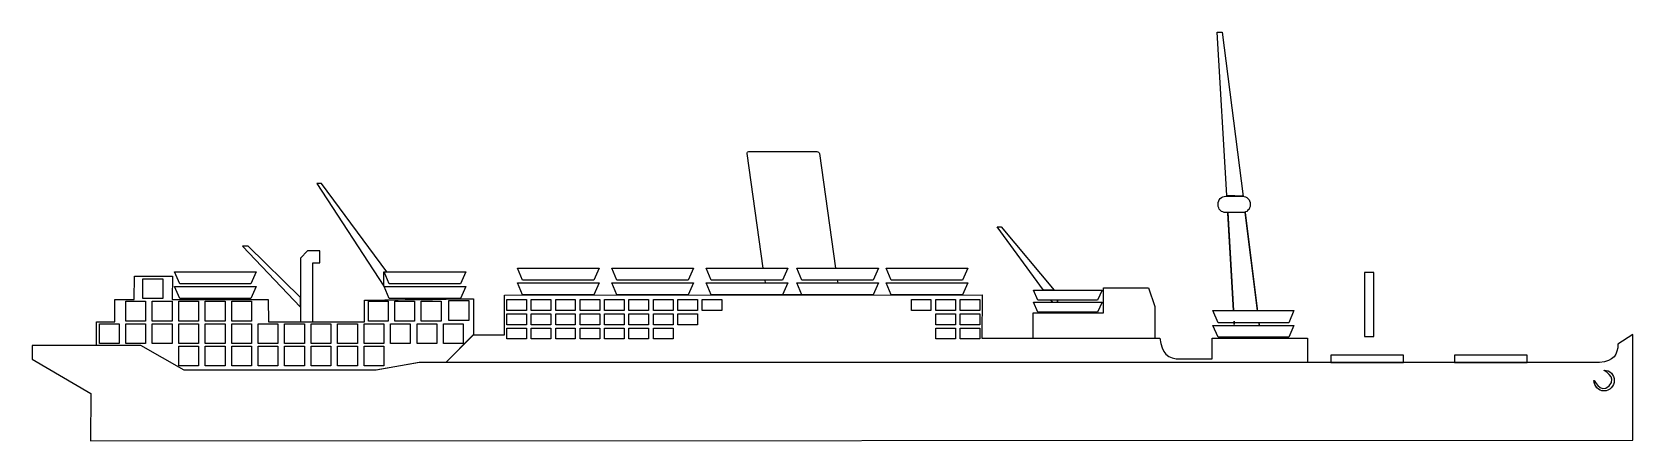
# Model space of a CAD drawing. Header units: millimetres. Extents: x -1955 to -1799, y 1557 to 1597.
import ezdxf

# ---------------------------------------------------------------- set-up
doc = ezdxf.new("R2010")
doc.units = ezdxf.units.MM
doc.header["$LTSCALE"] = 10
doc.layers.add('Embarcações', color=2, linetype='Continuous')

msp = doc.modelspace()

# ---------------------------------------------------------------- linework, layer by layer
at = {"layer": 'Embarcações'}
for points in [[(-1838.58, 1580.9), (-1839.51, 1596.78), (-1839.02, 1596.78), (-1837, 1580.82), (-1837, 1580.84), (-1838.58, 1580.9)], [(-1883.66, 1573.85), (-1885.23, 1584.98), (-1885.23, 1585.06), (-1885.21, 1585.12), (-1885.16, 1585.16), (-1885.08, 1585.18)], [(-1885.08, 1585.18), (-1878.44, 1585.18), (-1878.36, 1585.16), (-1878.28, 1585.12), (-1878.22, 1585.06), (-1878.2, 1584.98), (-1876.63, 1573.85)], [(-1920.26, 1573.51), (-1926.64, 1582.07), (-1927.08, 1582.07), (-1920.56, 1572.11), (-1920.56, 1573.49), (-1920.26, 1573.51)], [(-1838.68, 1580.84), (-1837.06, 1580.84), (-1836.9, 1580.82), (-1836.76, 1580.78), (-1836.64, 1580.72), (-1836.52, 1580.62), (-1836.42, 1580.5), (-1836.36, 1580.38), (-1836.32, 1580.24), (-1836.3, 1580.09), (-1836.3, 1580.01), (-1836.32, 1579.85), (-1836.36, 1579.71), (-1836.42, 1579.59), (-1836.52, 1579.47), (-1836.64, 1579.37), (-1836.76, 1579.31), (-1836.9, 1579.27), (-1837.06, 1579.25), (-1838.68, 1579.25), (-1838.84, 1579.27), (-1838.98, 1579.31), (-1839.1, 1579.37), (-1839.22, 1579.47), (-1839.31, 1579.59), (-1839.37, 1579.71), (-1839.41, 1579.85), (-1839.43, 1580.01), (-1839.43, 1580.09), (-1839.41, 1580.24), (-1839.37, 1580.38), (-1839.31, 1580.5), (-1839.22, 1580.62), (-1839.1, 1580.72), (-1838.98, 1580.78), (-1838.84, 1580.82), (-1838.68, 1580.84)], [(-1837.93, 1569.73), (-1838.48, 1579.19), (-1838.48, 1579.25), (-1837.93, 1569.73)], [(-1836.8, 1579.25), (-1835.59, 1569.69), (-1835.59, 1569.73), (-1836.8, 1579.25)], [(-1856.4, 1571.73), (-1860.92, 1577.87), (-1860.52, 1577.87), (-1855.37, 1571.73), (-1855.37, 1571.73), (-1856.4, 1571.73)], [(-1928.66, 1571.02), (-1933.77, 1575.99), (-1934.3, 1575.99), (-1928.66, 1570.07), (-1928.66, 1571.02)], [(-1928.66, 1568.64), (-1927.47, 1568.64), (-1927.47, 1574.36), (-1926.8, 1574.36), (-1926.8, 1575.53), (-1927.99, 1575.53), (-1928.66, 1574.82), (-1928.66, 1568.64)], [(-1948.5, 1566.34), (-1948.5, 1568.64), (-1946.72, 1568.64), (-1946.74, 1570.82), (-1944.84, 1570.82), (-1944.82, 1573.06), (-1941.12, 1573.06), (-1941.14, 1570.82), (-1931.81, 1570.82), (-1931.79, 1568.64), (-1922.46, 1568.64), (-1922.46, 1570.76), (-1921.81, 1570.76), (-1921.14, 1570.76), (-1920.48, 1570.78), (-1919.81, 1570.78), (-1919.16, 1570.78), (-1918.48, 1570.8), (-1917.83, 1570.8), (-1917.16, 1570.82), (-1916.48, 1570.82), (-1915.83, 1570.82), (-1915.16, 1570.84), (-1914.5, 1570.84), (-1913.83, 1570.86), (-1913.18, 1570.86), (-1912.5, 1570.88), (-1911.85, 1570.88), (-1911.85, 1567.39), (-1914.52, 1564.7), (-1917.12, 1564.68), (-1921.31, 1563.95), (-1939.97, 1563.95), (-1944.21, 1566.34), (-1948.5, 1566.34)], [(-1943.99, 1572.82), (-1942.07, 1572.82), (-1942.07, 1570.9), (-1943.99, 1570.9), (-1943.99, 1572.82)], [(-1940.92, 1573.49), (-1932.98, 1573.49), (-1933.49, 1572.34), (-1933.93, 1572.34), (-1934.36, 1572.34), (-1934.78, 1572.34), (-1935.21, 1572.34), (-1935.65, 1572.34), (-1936.09, 1572.34), (-1936.52, 1572.34), (-1936.96, 1572.34), (-1937.39, 1572.34), (-1937.83, 1572.34), (-1938.27, 1572.34), (-1938.7, 1572.34), (-1939.14, 1572.34), (-1939.55, 1572.34), (-1939.99, 1572.34), (-1940.42, 1572.34), (-1940.92, 1573.49)], [(-1920.54, 1573.49), (-1912.6, 1573.49), (-1913.12, 1572.34), (-1913.55, 1572.34), (-1913.99, 1572.34), (-1914.4, 1572.34), (-1914.84, 1572.34), (-1915.27, 1572.34), (-1915.71, 1572.34), (-1916.15, 1572.34), (-1916.58, 1572.34), (-1917.02, 1572.34), (-1917.45, 1572.34), (-1917.89, 1572.34), (-1918.32, 1572.34), (-1918.76, 1572.34), (-1919.18, 1572.34), (-1919.61, 1572.34), (-1920.05, 1572.34), (-1920.54, 1573.49)], [(-1907.57, 1573.85), (-1899.63, 1573.85), (-1900.15, 1572.7), (-1900.58, 1572.7), (-1901.02, 1572.7), (-1901.43, 1572.7), (-1901.87, 1572.7), (-1902.3, 1572.7), (-1902.74, 1572.7), (-1903.18, 1572.7), (-1903.61, 1572.7), (-1904.05, 1572.7), (-1904.48, 1572.7), (-1904.92, 1572.7), (-1905.35, 1572.7), (-1905.79, 1572.7), (-1906.21, 1572.7), (-1906.64, 1572.7), (-1907.08, 1572.7), (-1907.57, 1573.85)], [(-1898.38, 1573.85), (-1890.44, 1573.85), (-1890.96, 1572.7), (-1891.39, 1572.7), (-1891.83, 1572.7), (-1892.24, 1572.7), (-1892.68, 1572.7), (-1893.12, 1572.7), (-1893.55, 1572.7), (-1893.99, 1572.7), (-1894.42, 1572.7), (-1894.86, 1572.7), (-1895.29, 1572.7), (-1895.73, 1572.7), (-1896.17, 1572.7), (-1896.6, 1572.7), (-1897.02, 1572.7), (-1897.45, 1572.7), (-1897.89, 1572.7), (-1898.38, 1573.85)], [(-1889.21, 1573.85), (-1881.27, 1573.85), (-1881.79, 1572.7), (-1882.22, 1572.7), (-1882.66, 1572.7), (-1883.08, 1572.7), (-1883.51, 1572.7), (-1883.95, 1572.7), (-1884.38, 1572.7), (-1884.82, 1572.7), (-1885.25, 1572.7), (-1885.69, 1572.7), (-1886.13, 1572.7), (-1886.56, 1572.7), (-1887, 1572.7), (-1887.43, 1572.7), (-1887.85, 1572.7), (-1888.28, 1572.7), (-1888.72, 1572.7), (-1889.21, 1573.85)], [(-1883.45, 1572.42), (-1883.49, 1572.7)], [(-1880.4, 1573.85), (-1872.46, 1573.85), (-1872.98, 1572.7), (-1873.41, 1572.7), (-1873.85, 1572.7), (-1874.26, 1572.7), (-1874.7, 1572.7), (-1875.14, 1572.7), (-1875.57, 1572.7), (-1876.01, 1572.7), (-1876.44, 1572.7), (-1876.88, 1572.7), (-1877.31, 1572.7), (-1877.75, 1572.7), (-1878.19, 1572.7), (-1878.62, 1572.7), (-1879.04, 1572.7), (-1879.47, 1572.7), (-1879.91, 1572.7), (-1880.4, 1573.85)], [(-1876.46, 1572.7), (-1876.42, 1572.42)], [(-1871.71, 1573.85), (-1863.77, 1573.85), (-1864.28, 1572.7), (-1864.72, 1572.7), (-1865.16, 1572.7), (-1865.57, 1572.7), (-1866.01, 1572.7), (-1866.44, 1572.7), (-1866.88, 1572.7), (-1867.31, 1572.7), (-1867.75, 1572.7), (-1868.19, 1572.7), (-1868.62, 1572.7), (-1869.06, 1572.7), (-1869.49, 1572.7), (-1869.93, 1572.7), (-1870.34, 1572.7), (-1870.78, 1572.7), (-1871.22, 1572.7), (-1871.71, 1573.85)], [(-1825.18, 1567.23), (-1824.28, 1567.23), (-1824.28, 1573.43), (-1825.18, 1573.43), (-1825.18, 1567.23)], [(-1940.92, 1572.07), (-1932.98, 1572.07), (-1933.49, 1570.92), (-1933.93, 1570.92), (-1934.36, 1570.92), (-1934.78, 1570.92), (-1935.21, 1570.92), (-1935.65, 1570.92), (-1936.09, 1570.92), (-1936.52, 1570.92), (-1936.96, 1570.92), (-1937.39, 1570.92), (-1937.83, 1570.92), (-1938.27, 1570.92), (-1938.7, 1570.92), (-1939.14, 1570.92), (-1939.55, 1570.92), (-1939.99, 1570.92), (-1940.42, 1570.92), (-1940.92, 1572.07)], [(-1920.54, 1572.07), (-1912.6, 1572.07), (-1913.12, 1570.92), (-1913.55, 1570.92), (-1913.99, 1570.92), (-1914.4, 1570.92), (-1914.84, 1570.92), (-1915.27, 1570.92), (-1915.71, 1570.92), (-1916.15, 1570.92), (-1916.58, 1570.92), (-1917.02, 1570.92), (-1917.45, 1570.92), (-1917.89, 1570.92), (-1918.32, 1570.92), (-1918.76, 1570.92), (-1919.18, 1570.92), (-1919.61, 1570.92), (-1920.05, 1570.92), (-1920.54, 1572.07)], [(-1914.54, 1564.68), (-1911.87, 1567.39), (-1908.82, 1567.39), (-1908.82, 1571.23), (-1862.36, 1571.25), (-1862.42, 1567.04), (-1845.08, 1567.04), (-1845, 1566.54), (-1844.88, 1566.11), (-1844.72, 1565.77), (-1844.5, 1565.49), (-1844.23, 1565.27), (-1843.89, 1565.14), (-1843.49, 1565.06), (-1843, 1565.04), (-1840.01, 1565.04), (-1840.01, 1567.04), (-1830.72, 1567.04), (-1830.72, 1564.68), (-1914.54, 1564.68)], [(-1907.57, 1572.42), (-1899.63, 1572.42), (-1900.15, 1571.27), (-1900.58, 1571.27), (-1901.02, 1571.27), (-1901.43, 1571.27), (-1901.87, 1571.27), (-1902.3, 1571.27), (-1902.74, 1571.27), (-1903.18, 1571.27), (-1903.61, 1571.27), (-1904.05, 1571.27), (-1904.48, 1571.27), (-1904.92, 1571.27), (-1905.35, 1571.27), (-1905.79, 1571.27), (-1906.21, 1571.27), (-1906.64, 1571.27), (-1907.08, 1571.27), (-1907.57, 1572.42)], [(-1898.38, 1572.42), (-1890.44, 1572.42), (-1890.96, 1571.27), (-1891.39, 1571.27), (-1891.83, 1571.27), (-1892.24, 1571.27), (-1892.68, 1571.27), (-1893.12, 1571.27), (-1893.55, 1571.27), (-1893.99, 1571.27), (-1894.42, 1571.27), (-1894.86, 1571.27), (-1895.29, 1571.27), (-1895.73, 1571.27), (-1896.17, 1571.27), (-1896.6, 1571.27), (-1897.02, 1571.27), (-1897.45, 1571.27), (-1897.89, 1571.27), (-1898.38, 1572.42)], [(-1889.21, 1572.42), (-1881.27, 1572.42), (-1881.79, 1571.27), (-1882.22, 1571.27), (-1882.66, 1571.27), (-1883.08, 1571.27), (-1883.51, 1571.27), (-1883.95, 1571.27), (-1884.38, 1571.27), (-1884.82, 1571.27), (-1885.25, 1571.27), (-1885.69, 1571.27), (-1886.13, 1571.27), (-1886.56, 1571.27), (-1887, 1571.27), (-1887.43, 1571.27), (-1887.85, 1571.27), (-1888.28, 1571.27), (-1888.72, 1571.27), (-1889.21, 1572.42)], [(-1876.36, 1571.27), (-1876.44, 1571.25), (-1883.08, 1571.25), (-1883.16, 1571.27)], [(-1880.4, 1572.42), (-1872.46, 1572.42), (-1872.98, 1571.27), (-1873.41, 1571.27), (-1873.85, 1571.27), (-1874.26, 1571.27), (-1874.7, 1571.27), (-1875.14, 1571.27), (-1875.57, 1571.27), (-1876.01, 1571.27), (-1876.44, 1571.27), (-1876.88, 1571.27), (-1877.31, 1571.27), (-1877.75, 1571.27), (-1878.19, 1571.27), (-1878.62, 1571.27), (-1879.04, 1571.27), (-1879.47, 1571.27), (-1879.91, 1571.27), (-1880.4, 1572.42)], [(-1871.71, 1572.42), (-1863.77, 1572.42), (-1864.28, 1571.27), (-1864.72, 1571.27), (-1865.16, 1571.27), (-1865.57, 1571.27), (-1866.01, 1571.27), (-1866.44, 1571.27), (-1866.88, 1571.27), (-1867.31, 1571.27), (-1867.75, 1571.27), (-1868.19, 1571.27), (-1868.62, 1571.27), (-1869.06, 1571.27), (-1869.49, 1571.27), (-1869.93, 1571.27), (-1870.34, 1571.27), (-1870.78, 1571.27), (-1871.22, 1571.27), (-1871.71, 1572.42)], [(-1857.41, 1567.02), (-1857.41, 1569.51), (-1850.58, 1569.51), (-1850.58, 1571.93), (-1846.21, 1571.93), (-1845.57, 1570.13), (-1845.57, 1567.02), (-1857.41, 1567.02)], [(-1857.37, 1571.73), (-1850.7, 1571.73), (-1851.14, 1570.76), (-1851.49, 1570.76), (-1851.85, 1570.76), (-1852.23, 1570.76), (-1852.58, 1570.76), (-1852.94, 1570.76), (-1853.31, 1570.76), (-1853.67, 1570.76), (-1854.05, 1570.76), (-1854.4, 1570.76), (-1854.76, 1570.76), (-1855.14, 1570.76), (-1855.49, 1570.76), (-1855.87, 1570.76), (-1856.23, 1570.76), (-1856.6, 1570.76), (-1856.96, 1570.76), (-1857.37, 1571.73)], [(-1945.65, 1570.64), (-1943.73, 1570.64), (-1943.73, 1568.72), (-1945.65, 1568.72), (-1945.65, 1570.64)], [(-1943.08, 1570.64), (-1941.16, 1570.64), (-1941.16, 1568.72), (-1943.08, 1568.72), (-1943.08, 1570.64)], [(-1940.5, 1570.64), (-1938.58, 1570.64), (-1938.58, 1568.72), (-1940.5, 1568.72), (-1940.5, 1570.64)], [(-1937.93, 1570.64), (-1936.01, 1570.64), (-1936.01, 1568.72), (-1937.93, 1568.72), (-1937.93, 1570.64)], [(-1935.35, 1570.64), (-1933.43, 1570.64), (-1933.43, 1568.72), (-1935.35, 1568.72), (-1935.35, 1570.64)], [(-1922.07, 1570.64), (-1920.15, 1570.64), (-1920.15, 1568.72), (-1922.07, 1568.72), (-1922.07, 1570.64)], [(-1919.49, 1570.64), (-1917.57, 1570.64), (-1917.57, 1568.72), (-1919.49, 1568.72), (-1919.49, 1570.64)], [(-1916.92, 1570.64), (-1915, 1570.64), (-1915, 1568.72), (-1916.92, 1568.72), (-1916.92, 1570.64)], [(-1914.23, 1570.7), (-1912.3, 1570.7), (-1912.3, 1568.78), (-1914.23, 1568.78), (-1914.23, 1570.7)], [(-1908.6, 1570.8), (-1906.7, 1570.8), (-1906.7, 1569.75), (-1908.6, 1569.75), (-1908.6, 1570.8)], [(-1906.22, 1570.8), (-1904.32, 1570.8), (-1904.32, 1569.75), (-1906.22, 1569.75), (-1906.22, 1570.8)], [(-1903.85, 1570.8), (-1901.95, 1570.8), (-1901.95, 1569.75), (-1903.85, 1569.75), (-1903.85, 1570.8)], [(-1901.47, 1570.8), (-1899.57, 1570.8), (-1899.57, 1569.75), (-1901.47, 1569.75), (-1901.47, 1570.8)], [(-1899.1, 1570.8), (-1897.19, 1570.8), (-1897.19, 1569.75), (-1899.1, 1569.75), (-1899.1, 1570.8)], [(-1896.72, 1570.8), (-1894.82, 1570.8), (-1894.82, 1569.75), (-1896.72, 1569.75), (-1896.72, 1570.8)], [(-1894.34, 1570.8), (-1892.44, 1570.8), (-1892.44, 1569.75), (-1894.34, 1569.75), (-1894.34, 1570.8)], [(-1891.97, 1570.8), (-1890.07, 1570.8), (-1890.07, 1569.75), (-1891.97, 1569.75), (-1891.97, 1570.8)], [(-1889.59, 1570.8), (-1887.69, 1570.8), (-1887.69, 1569.75), (-1889.59, 1569.75), (-1889.59, 1570.8)], [(-1869.26, 1570.8), (-1867.35, 1570.8), (-1867.35, 1569.75), (-1869.26, 1569.75), (-1869.26, 1570.8)], [(-1866.88, 1570.8), (-1864.98, 1570.8), (-1864.98, 1569.75), (-1866.88, 1569.75), (-1866.88, 1570.8)], [(-1864.5, 1570.8), (-1862.6, 1570.8), (-1862.6, 1569.75), (-1864.5, 1569.75), (-1864.5, 1570.8)], [(-1857.37, 1570.54), (-1850.7, 1570.54), (-1851.14, 1569.57), (-1851.49, 1569.57), (-1851.85, 1569.57), (-1852.23, 1569.57), (-1852.58, 1569.57), (-1852.94, 1569.57), (-1853.31, 1569.57), (-1853.67, 1569.57), (-1854.05, 1569.57), (-1854.4, 1569.57), (-1854.76, 1569.57), (-1855.14, 1569.57), (-1855.49, 1569.57), (-1855.87, 1569.57), (-1856.23, 1569.57), (-1856.6, 1569.57), (-1856.96, 1569.57), (-1857.37, 1570.54)], [(-1855.53, 1570.54), (-1855.69, 1570.76), (-1855.69, 1570.76), (-1855.53, 1570.54)], [(-1855.04, 1570.76), (-1855.04, 1570.54), (-1855.04, 1570.54), (-1855.04, 1570.76)], [(-1839.93, 1569.73), (-1832.05, 1569.73), (-1832.56, 1568.56), (-1832.98, 1568.56), (-1833.41, 1568.56), (-1833.85, 1568.56), (-1834.26, 1568.56), (-1834.7, 1568.56), (-1835.14, 1568.56), (-1835.55, 1568.56), (-1835.99, 1568.56), (-1836.42, 1568.56), (-1836.86, 1568.56), (-1837.29, 1568.56), (-1837.71, 1568.56), (-1838.15, 1568.56), (-1838.58, 1568.56), (-1839, 1568.56), (-1839.43, 1568.56), (-1839.93, 1569.73)], [(-1948.23, 1568.46), (-1946.3, 1568.46), (-1946.3, 1566.54), (-1948.23, 1566.54), (-1948.23, 1568.46)], [(-1945.65, 1568.46), (-1943.73, 1568.46), (-1943.73, 1566.54), (-1945.65, 1566.54), (-1945.65, 1568.46)], [(-1943.08, 1568.46), (-1941.16, 1568.46), (-1941.16, 1566.54), (-1943.08, 1566.54), (-1943.08, 1568.46)], [(-1940.5, 1568.46), (-1938.58, 1568.46), (-1938.58, 1566.54), (-1940.5, 1566.54), (-1940.5, 1568.46)], [(-1937.93, 1568.46), (-1936.01, 1568.46), (-1936.01, 1566.54), (-1937.93, 1566.54), (-1937.93, 1568.46)], [(-1935.35, 1568.46), (-1933.43, 1568.46), (-1933.43, 1566.54), (-1935.35, 1566.54), (-1935.35, 1568.46)], [(-1932.78, 1568.46), (-1930.86, 1568.46), (-1930.86, 1566.54), (-1932.78, 1566.54), (-1932.78, 1568.46)], [(-1930.21, 1568.46), (-1928.28, 1568.46), (-1928.28, 1566.54), (-1930.21, 1566.54), (-1930.21, 1568.46)], [(-1927.63, 1568.46), (-1925.71, 1568.46), (-1925.71, 1566.54), (-1927.63, 1566.54), (-1927.63, 1568.46)], [(-1925.06, 1568.46), (-1923.14, 1568.46), (-1923.14, 1566.54), (-1925.06, 1566.54), (-1925.06, 1568.46)], [(-1922.48, 1568.46), (-1920.56, 1568.46), (-1920.56, 1566.54), (-1922.48, 1566.54), (-1922.48, 1568.46)], [(-1919.91, 1568.46), (-1917.99, 1568.46), (-1917.99, 1566.54), (-1919.91, 1566.54), (-1919.91, 1568.46)], [(-1917.33, 1568.46), (-1915.41, 1568.46), (-1915.41, 1566.54), (-1917.33, 1566.54), (-1917.33, 1568.46)], [(-1914.76, 1568.46), (-1912.84, 1568.46), (-1912.84, 1566.54), (-1914.76, 1566.54), (-1914.76, 1568.46)], [(-1908.6, 1569.41), (-1906.7, 1569.41), (-1906.7, 1568.36), (-1908.6, 1568.36), (-1908.6, 1569.41)], [(-1908.6, 1568.03), (-1906.7, 1568.03), (-1906.7, 1566.98), (-1908.6, 1566.98), (-1908.6, 1568.03)], [(-1906.22, 1569.41), (-1904.32, 1569.41), (-1904.32, 1568.36), (-1906.22, 1568.36), (-1906.22, 1569.41)], [(-1906.22, 1568.03), (-1904.32, 1568.03), (-1904.32, 1566.98), (-1906.22, 1566.98), (-1906.22, 1568.03)], [(-1903.85, 1569.41), (-1901.95, 1569.41), (-1901.95, 1568.36), (-1903.85, 1568.36), (-1903.85, 1569.41)], [(-1903.85, 1568.03), (-1901.95, 1568.03), (-1901.95, 1566.98), (-1903.85, 1566.98), (-1903.85, 1568.03)], [(-1901.47, 1569.41), (-1899.57, 1569.41), (-1899.57, 1568.36), (-1901.47, 1568.36), (-1901.47, 1569.41)], [(-1901.47, 1568.03), (-1899.57, 1568.03), (-1899.57, 1566.98), (-1901.47, 1566.98), (-1901.47, 1568.03)], [(-1899.1, 1569.41), (-1897.19, 1569.41), (-1897.19, 1568.36), (-1899.1, 1568.36), (-1899.1, 1569.41)], [(-1899.1, 1568.03), (-1897.19, 1568.03), (-1897.19, 1566.98), (-1899.1, 1566.98), (-1899.1, 1568.03)], [(-1896.72, 1569.41), (-1894.82, 1569.41), (-1894.82, 1568.36), (-1896.72, 1568.36), (-1896.72, 1569.41)], [(-1896.72, 1568.03), (-1894.82, 1568.03), (-1894.82, 1566.98), (-1896.72, 1566.98), (-1896.72, 1568.03)], [(-1894.34, 1569.41), (-1892.44, 1569.41), (-1892.44, 1568.36), (-1894.34, 1568.36), (-1894.34, 1569.41)], [(-1894.34, 1568.03), (-1892.44, 1568.03), (-1892.44, 1566.98), (-1894.34, 1566.98), (-1894.34, 1568.03)], [(-1891.97, 1569.41), (-1890.07, 1569.41), (-1890.07, 1568.36), (-1891.97, 1568.36), (-1891.97, 1569.41)], [(-1866.88, 1569.41), (-1864.98, 1569.41), (-1864.98, 1568.36), (-1866.88, 1568.36), (-1866.88, 1569.41)], [(-1866.88, 1568.03), (-1864.98, 1568.03), (-1864.98, 1566.98), (-1866.88, 1566.98), (-1866.88, 1568.03)], [(-1864.5, 1569.41), (-1862.6, 1569.41), (-1862.6, 1568.36), (-1864.5, 1568.36), (-1864.5, 1569.41)], [(-1864.5, 1568.03), (-1862.6, 1568.03), (-1862.6, 1566.98), (-1864.5, 1566.98), (-1864.5, 1568.03)], [(-1839.93, 1568.3), (-1832.05, 1568.3), (-1832.56, 1567.16), (-1832.98, 1567.16), (-1833.41, 1567.16), (-1833.85, 1567.16), (-1834.26, 1567.16), (-1834.7, 1567.16), (-1835.14, 1567.16), (-1835.55, 1567.16), (-1835.99, 1567.16), (-1836.42, 1567.16), (-1836.86, 1567.16), (-1837.29, 1567.16), (-1837.71, 1567.16), (-1838.15, 1567.16), (-1838.58, 1567.16), (-1839, 1567.16), (-1839.43, 1567.16), (-1839.93, 1568.3)], [(-1837.85, 1568.38), (-1837.87, 1568.72), (-1837.87, 1568.56), (-1837.85, 1568.38)], [(-1835.45, 1568.56), (-1835.41, 1568.28), (-1835.41, 1568.3), (-1835.45, 1568.56)], [(-1949.08, 1557.08), (-1799.08, 1557.14), (-1799.08, 1567.41), (-1800.54, 1566.48), (-1800.56, 1566.11), (-1800.64, 1565.79), (-1800.74, 1565.49), (-1800.92, 1565.25), (-1801.16, 1565.06), (-1801.47, 1564.88), (-1801.85, 1564.76), (-1802.32, 1564.68), (-1917.08, 1564.68), (-1921.35, 1563.95), (-1939.97, 1563.95), (-1944.19, 1566.34), (-1954.78, 1566.34), (-1954.78, 1565), (-1949.06, 1561.69), (-1949.08, 1557.08)], [(-1835.27, 1567.2), (-1835.25, 1567.04), (-1837.77, 1567.04), (-1837.77, 1567.04), (-1837.77, 1567.16), (-1835.27, 1567.2)], [(-1940.5, 1566.28), (-1938.58, 1566.28), (-1938.58, 1564.36), (-1940.5, 1564.36), (-1940.5, 1566.28)], [(-1937.93, 1566.28), (-1936.01, 1566.28), (-1936.01, 1564.36), (-1937.93, 1564.36), (-1937.93, 1566.28)], [(-1935.35, 1566.28), (-1933.43, 1566.28), (-1933.43, 1564.36), (-1935.35, 1564.36), (-1935.35, 1566.28)], [(-1932.78, 1566.28), (-1930.86, 1566.28), (-1930.86, 1564.36), (-1932.78, 1564.36), (-1932.78, 1566.28)], [(-1930.21, 1566.28), (-1928.28, 1566.28), (-1928.28, 1564.36), (-1930.21, 1564.36), (-1930.21, 1566.28)], [(-1927.63, 1566.28), (-1925.71, 1566.28), (-1925.71, 1564.36), (-1927.63, 1564.36), (-1927.63, 1566.28)], [(-1925.06, 1566.28), (-1923.14, 1566.28), (-1923.14, 1564.36), (-1925.06, 1564.36), (-1925.06, 1566.28)], [(-1922.48, 1566.28), (-1920.56, 1566.28), (-1920.56, 1564.36), (-1922.48, 1564.36), (-1922.48, 1566.28)], [(-1828.46, 1564.68), (-1821.39, 1564.68), (-1821.39, 1565.39), (-1828.46, 1565.39), (-1828.46, 1564.68)], [(-1816.44, 1564.68), (-1809.37, 1564.68), (-1809.37, 1565.39), (-1816.44, 1565.39), (-1816.44, 1564.68)], [(-1801.87, 1563.95), (-1801.67, 1563.93), (-1801.49, 1563.87), (-1801.33, 1563.77), (-1801.18, 1563.65), (-1801.06, 1563.49), (-1800.98, 1563.33), (-1800.92, 1563.14), (-1800.9, 1562.94), (-1800.92, 1562.74), (-1800.98, 1562.54), (-1801.08, 1562.38), (-1801.2, 1562.22), (-1801.33, 1562.11), (-1801.51, 1562.01), (-1801.69, 1561.95), (-1801.89, 1561.93), (-1802.09, 1561.95), (-1802.26, 1562.01), (-1802.44, 1562.11), (-1802.58, 1562.22), (-1802.7, 1562.38), (-1802.8, 1562.54), (-1802.86, 1562.74), (-1802.88, 1562.94), (-1802.86, 1562.96), (-1802.78, 1562.86), (-1802.66, 1562.66), (-1802.48, 1562.46), (-1802.26, 1562.26), (-1802.03, 1562.17), (-1801.73, 1562.2), (-1801.39, 1562.44), (-1801.16, 1562.76), (-1801.12, 1563.06), (-1801.21, 1563.31), (-1801.39, 1563.53), (-1801.59, 1563.71), (-1801.79, 1563.85), (-1801.89, 1563.93), (-1801.87, 1563.95)]]:
    msp.add_lwpolyline(points, dxfattribs=at)

doc.saveas('drawing.dxf')
